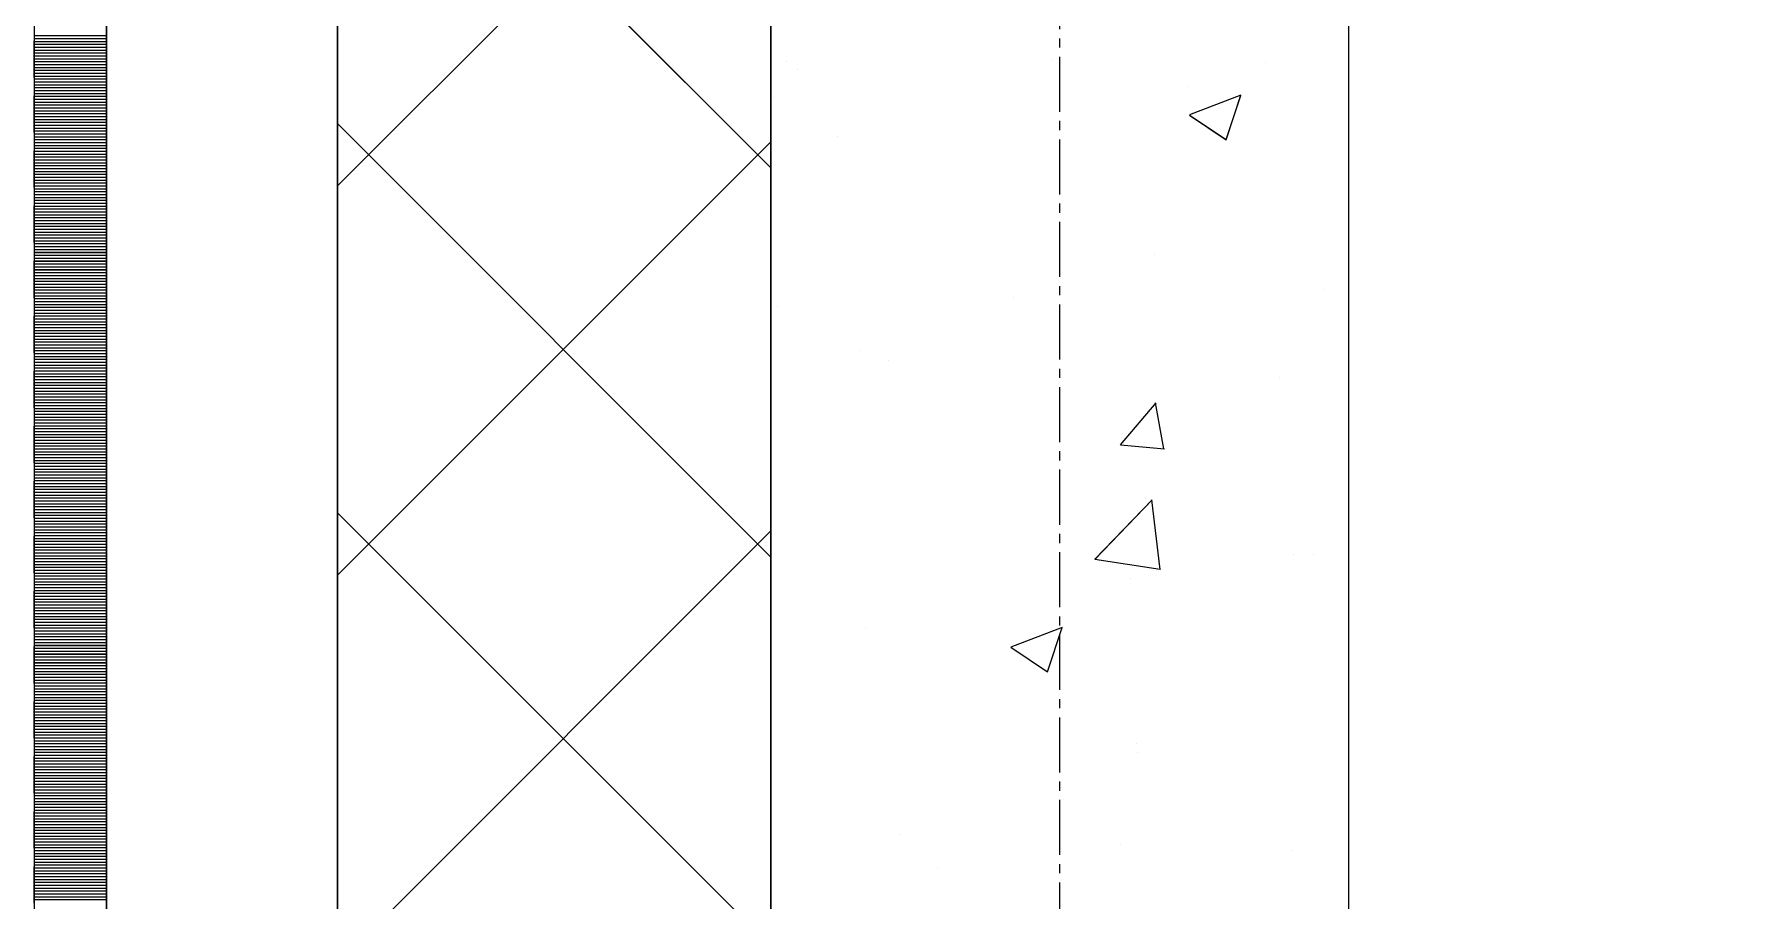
# Model space of a CAD drawing. Header units: millimetres. Extents: x 470010 to 1231400, y -134005 to 421770.
# Drawn here: x 806168 to 806759, y 154719 to 155018 of the extents above; entities that cross this region are included whole.
import ezdxf
from ezdxf.enums import TextEntityAlignment as Align

# ---------------------------------------------------------------- set-up
doc = ezdxf.new("R2010")
doc.units = ezdxf.units.MM
doc.linetypes.add('CENTER2', pattern=[28.575, 19.05, -3.175, 3.175, -3.175])
doc.linetypes.add('DASHED', pattern=[19.05, 12.7, -6.35])
doc.layers.get('Defpoints').update_dxf_attribs({"color": 140})
doc.layers.add('АР_Делит', color=120, linetype='Continuous', lineweight=0, plot=False)
for name, color, linetype, lineweight in [('АР_Стены ПЕНОблок', 52, 'Continuous', 20), ('АР_Тонкая', 254, 'Continuous', 5), ('АР_Утеплитель', 31, 'Continuous', 0), ('АР_Штриховка', 8, 'Continuous', 0)]:
    doc.layers.add(name, color=color, linetype=linetype, lineweight=lineweight)
doc.layers.add('РД_Оси_100', color=7, linetype='Continuous', lineweight=0, true_color=0x525252)
doc.styles.add('style1', font='ARIALN.TTF')

# ---------------------------------------------------------------- blocks, each defined once
blk = doc.blocks.new('СОШ_2200_АР_ОСИ_М100_28.05.24')
at = {"layer": 'АР_Делит', "color": 251, "linetype": 'DASHED', "true_color": 0x636466}
blk.add_lwpolyline([(114955, 135155), (114955, -355), (93595.036, -355), (93595.036, 13855), (94145, 13855), (94145, 68320), (66055, 68320), (66055, 13857.73), (83455, 13857.73), (83455, -355), (45245, -355), (45245, 13145), (44695, 13145), (44695, 26755), (45245, 26755), (45245, 68320), (20455, 68320), (20455, 26755), (27955, 26755), (27955, 13145), (-355, 13145), (-355, 100855)], dxfattribs=at)
at = {"layer": 'РД_Оси_100', "color": 251, "linetype": 'CENTER2', "true_color": 0x636466}
blk.add_line((0, -6155), (0, 139938.679), dxfattribs=at)
blk = doc.blocks.new('A$C9108343f')
at = {"layer": 'АР_Стены ПЕНОблок', "color": 18, "linetype": 'Continuous', "lineweight": 20, "true_color": 0x000000}
for p, q in [((140704.09, 313879.49), (140704.09, 237679.49)), ((140904.09, 237679.49), (140904.09, 313879.49))]:
    blk.add_line(p, q, dxfattribs=at)
at = {"layer": 'АР_Тонкая', "color": 18, "linetype": 'Continuous', "lineweight": 5, "true_color": 0x000000}
for p, q in [((140449.09, 313879.49), (140449.09, 237679.49)), ((140474.09, 313879.49), (140474.09, 237679.49)), ((140474.09, 237679.49), (140474.09, 313879.49)), ((140554.09, 237679.49), (140554.09, 313879.49))]:
    blk.add_line(p, q, dxfattribs=at)
at = {"layer": 'АР_Утеплитель', "color": 18, "linetype": 'Continuous', "lineweight": 0, "true_color": 0x000000}
for p, q in [((140554.09, 313879.49), (140554.09, 237679.49)), ((140704.09, 237679.49), (140704.09, 313879.49))]:
    blk.add_line(p, q, dxfattribs=at)
at = {"layer": 'АР_Штриховка', "color": 18, "linetype": 'Continuous', "lineweight": 0, "true_color": 0x000000}
for p, q in [((140704.09, 255338.51), (140554.09, 255488.51)), ((140554.09, 255332.22), (140704.09, 255482.22)), ((140449.09, 255384.24), (140474.09, 255384.24)), ((140449.09, 255383.24), (140474.09, 255383.24)), ((140449.09, 255382.24), (140474.09, 255382.24)), ((140449.09, 255381.24), (140474.09, 255381.24)), ((140449.09, 255380.24), (140474.09, 255380.24)), ((140449.09, 255379.24), (140474.09, 255379.24)), ((140449.09, 255378.24), (140474.09, 255378.24)), ((140449.09, 255377.24), (140474.09, 255377.24)), ((140449.09, 255376.24), (140474.09, 255376.24)), ((140449.09, 255375.24), (140474.09, 255375.24)), ((140449.09, 255374.24), (140474.09, 255374.24)), ((140709.58, 255375.15), (140709.58, 255375.15)), ((140801.6, 255375.5), (140801.6, 255375.5)), ((140875.17, 255374.79), (140875.17, 255374.79)), ((140449.09, 255373.24), (140474.09, 255373.24)), ((140449.09, 255372.24), (140474.09, 255372.24)), ((140449.09, 255371.24), (140474.09, 255371.24)), ((140449.09, 255370.24), (140474.09, 255370.24)), ((140449.09, 255369.24), (140474.09, 255369.24)), ((140449.09, 255368.24), (140474.09, 255368.24)), ((140713.16, 255372.44), (140713.16, 255372.44)), ((140449.09, 255367.24), (140474.09, 255367.24)), ((140449.09, 255366.24), (140474.09, 255366.24)), ((140449.09, 255365.24), (140474.09, 255365.24)), ((140449.09, 255364.24), (140474.09, 255364.24)), ((140449.09, 255363.24), (140474.09, 255363.24)), ((140449.09, 255362.24), (140474.09, 255362.24)), ((140705.4, 255362.84), (140705.4, 255362.84)), ((140848.75, 255366.71), (140848.75, 255366.71)), ((140849.02, 255356.94), (140866.8, 255363.76)), ((140861.57, 255348.23), (140866.72, 255363.57)), ((140449.09, 255361.24), (140474.09, 255361.24)), ((140449.09, 255360.24), (140474.09, 255360.24)), ((140449.09, 255359.24), (140474.09, 255359.24)), ((140449.09, 255358.24), (140474.09, 255358.24)), ((140449.09, 255357.24), (140474.09, 255357.24)), ((140449.09, 255356.24), (140474.09, 255356.24)), ((140848.93, 255356.75), (140861.57, 255348.23)), ((140449.09, 255355.24), (140474.09, 255355.24)), ((140449.09, 255354.24), (140474.09, 255354.24)), ((140449.09, 255353.24), (140474.09, 255353.24)), ((140449.09, 255352.24), (140474.09, 255352.24)), ((140449.09, 255351.24), (140474.09, 255351.24)), ((140449.09, 255350.24), (140474.09, 255350.24)), ((140704.09, 255203.8), (140554.09, 255353.8)), ((140449.09, 255349.24), (140474.09, 255349.24)), ((140449.09, 255348.24), (140474.09, 255348.24)), ((140449.09, 255347.24), (140474.09, 255347.24)), ((140449.09, 255346.24), (140474.09, 255346.24)), ((140449.09, 255345.24), (140474.09, 255345.24)), ((140449.09, 255344.24), (140474.09, 255344.24)), ((140554.09, 255197.52), (140704.09, 255347.52)), ((140727.04, 255349.36), (140727.04, 255349.36)), ((140449.09, 255343.24), (140474.09, 255343.24)), ((140449.09, 255342.24), (140474.09, 255342.24)), ((140449.09, 255341.24), (140474.09, 255341.24)), ((140449.09, 255340.24), (140474.09, 255340.24)), ((140449.09, 255339.24), (140474.09, 255339.24)), ((140449.09, 255338.24), (140474.09, 255338.24)), ((140449.09, 255337.24), (140474.09, 255337.24)), ((140449.09, 255336.24), (140474.09, 255336.24)), ((140449.09, 255335.24), (140474.09, 255335.24)), ((140449.09, 255334.24), (140474.09, 255334.24)), ((140449.09, 255333.24), (140474.09, 255333.24)), ((140449.09, 255332.24), (140474.09, 255332.24)), ((140449.09, 255331.24), (140474.09, 255331.24)), ((140449.09, 255330.24), (140474.09, 255330.24)), ((140449.09, 255329.24), (140474.09, 255329.24)), ((140449.09, 255328.24), (140474.09, 255328.24)), ((140449.09, 255327.24), (140474.09, 255327.24)), ((140449.09, 255326.24), (140474.09, 255326.24)), ((140449.09, 255325.24), (140474.09, 255325.24)), ((140449.09, 255324.24), (140474.09, 255324.24)), ((140449.09, 255323.24), (140474.09, 255323.24)), ((140449.09, 255322.24), (140474.09, 255322.24)), ((140449.09, 255321.24), (140474.09, 255321.24)), ((140449.09, 255320.24), (140474.09, 255320.24)), ((140449.09, 255319.24), (140474.09, 255319.24)), ((140449.09, 255318.24), (140474.09, 255318.24)), ((140449.09, 255317.24), (140474.09, 255317.24)), ((140449.09, 255316.24), (140474.09, 255316.24)), ((140449.09, 255315.24), (140474.09, 255315.24)), ((140449.09, 255314.24), (140474.09, 255314.24)), ((140449.09, 255313.24), (140474.09, 255313.24)), ((140449.09, 255312.24), (140474.09, 255312.24)), ((140449.09, 255311.24), (140474.09, 255311.24)), ((140449.09, 255310.24), (140474.09, 255310.24)), ((140449.09, 255309.24), (140474.09, 255309.24)), ((140836.9, 255308.48), (140836.9, 255308.48)), ((140449.09, 255308.24), (140474.09, 255308.24)), ((140449.09, 255307.24), (140474.09, 255307.24)), ((140449.09, 255306.24), (140474.09, 255306.24)), ((140449.09, 255305.24), (140474.09, 255305.24)), ((140449.09, 255304.24), (140474.09, 255304.24)), ((140449.09, 255303.24), (140474.09, 255303.24)), ((140449.09, 255302.24), (140474.09, 255302.24)), ((140449.09, 255301.24), (140474.09, 255301.24)), ((140449.09, 255300.24), (140474.09, 255300.24)), ((140449.09, 255299.24), (140474.09, 255299.24)), ((140449.09, 255298.24), (140474.09, 255298.24)), ((140449.09, 255297.24), (140474.09, 255297.24)), ((140449.09, 255296.24), (140474.09, 255296.24)), ((140449.09, 255295.24), (140474.09, 255295.24)), ((140449.09, 255294.24), (140474.09, 255294.24)), ((140449.09, 255293.24), (140474.09, 255293.24)), ((140449.09, 255292.24), (140474.09, 255292.24)), ((140449.09, 255291.24), (140474.09, 255291.24)), ((140787.91, 255293.59), (140787.91, 255293.59)), ((140895.19, 255296.44), (140895.19, 255296.44)), ((140449.09, 255290.24), (140474.09, 255290.24)), ((140449.09, 255289.24), (140474.09, 255289.24)), ((140449.09, 255288.24), (140474.09, 255288.24)), ((140449.09, 255287.24), (140474.09, 255287.24)), ((140449.09, 255286.24), (140474.09, 255286.24)), ((140449.09, 255285.24), (140474.09, 255285.24)), ((140706.49, 255290.6), (140706.49, 255290.6)), ((140449.09, 255284.24), (140474.09, 255284.24)), ((140449.09, 255283.24), (140474.09, 255283.24)), ((140449.09, 255282.24), (140474.09, 255282.24)), ((140449.09, 255281.24), (140474.09, 255281.24)), ((140449.09, 255280.24), (140474.09, 255280.24)), ((140449.09, 255279.24), (140474.09, 255279.24)), ((140449.09, 255278.24), (140474.09, 255278.24)), ((140449.09, 255277.24), (140474.09, 255277.24)), ((140449.09, 255276.24), (140474.09, 255276.24)), ((140449.09, 255275.24), (140474.09, 255275.24)), ((140449.09, 255274.24), (140474.09, 255274.24)), ((140449.09, 255273.24), (140474.09, 255273.24)), ((140734.78, 255275.32), (140734.78, 255275.32)), ((140449.09, 255272.24), (140474.09, 255272.24)), ((140449.09, 255271.24), (140474.09, 255271.24)), ((140449.09, 255270.24), (140474.09, 255270.24)), ((140449.09, 255269.24), (140474.09, 255269.24)), ((140449.09, 255268.24), (140474.09, 255268.24)), ((140449.09, 255267.24), (140474.09, 255267.24)), ((140744.66, 255271.72), (140744.66, 255271.72)), ((140449.09, 255266.24), (140474.09, 255266.24)), ((140449.09, 255265.24), (140474.09, 255265.24)), ((140449.09, 255264.24), (140474.09, 255264.24)), ((140449.09, 255263.24), (140474.09, 255263.24)), ((140449.09, 255262.24), (140474.09, 255262.24)), ((140449.09, 255261.24), (140474.09, 255261.24)), ((140880.25, 255265.99), (140880.25, 255265.99)), ((140449.09, 255260.24), (140474.09, 255260.24)), ((140449.09, 255259.24), (140474.09, 255259.24)), ((140449.09, 255258.24), (140474.09, 255258.24)), ((140449.09, 255257.24), (140474.09, 255257.24)), ((140449.09, 255256.24), (140474.09, 255256.24)), ((140825.1, 255242.61), (140837.34, 255257.2)), ((140840.07, 255241.23), (140837.13, 255257.15)), ((140449.09, 255255.24), (140474.09, 255255.24)), ((140449.09, 255254.24), (140474.09, 255254.24)), ((140449.09, 255253.24), (140474.09, 255253.24)), ((140449.09, 255252.24), (140474.09, 255252.24)), ((140449.09, 255251.24), (140474.09, 255251.24)), ((140449.09, 255250.24), (140474.09, 255250.24)), ((140449.09, 255249.24), (140474.09, 255249.24)), ((140449.09, 255248.24), (140474.09, 255248.24)), ((140449.09, 255247.24), (140474.09, 255247.24)), ((140449.09, 255246.24), (140474.09, 255246.24)), ((140449.09, 255245.24), (140474.09, 255245.24)), ((140449.09, 255244.24), (140474.09, 255244.24)), ((140449.09, 255243.24), (140474.09, 255243.24)), ((140449.09, 255242.24), (140474.09, 255242.24)), ((140449.09, 255241.24), (140474.09, 255241.24)), ((140449.09, 255240.24), (140474.09, 255240.24)), ((140449.09, 255239.24), (140474.09, 255239.24)), ((140449.09, 255238.24), (140474.09, 255238.24)), ((140825.1, 255242.6), (140840.28, 255241.27)), ((140449.09, 255237.24), (140474.09, 255237.24)), ((140449.09, 255236.24), (140474.09, 255236.24)), ((140449.09, 255235.24), (140474.09, 255235.24)), ((140449.09, 255234.24), (140474.09, 255234.24)), ((140449.09, 255233.24), (140474.09, 255233.24)), ((140449.09, 255232.24), (140474.09, 255232.24)), ((140449.09, 255231.24), (140474.09, 255231.24)), ((140449.09, 255230.24), (140474.09, 255230.24)), ((140449.09, 255229.24), (140474.09, 255229.24)), ((140449.09, 255228.24), (140474.09, 255228.24)), ((140449.09, 255227.24), (140474.09, 255227.24)), ((140449.09, 255226.24), (140474.09, 255226.24)), ((140449.09, 255225.24), (140474.09, 255225.24)), ((140449.09, 255224.24), (140474.09, 255224.24)), ((140449.09, 255223.24), (140474.09, 255223.24)), ((140449.09, 255222.24), (140474.09, 255222.24)), ((140449.09, 255221.24), (140474.09, 255221.24)), ((140449.09, 255220.24), (140474.09, 255220.24)), ((140816.18, 255203), (140835.96, 255223.62)), ((140833.81, 255223.93), (140833.81, 255223.93)), ((140838.73, 255199.5), (140835.92, 255223.62)), ((140449.09, 255219.24), (140474.09, 255219.24)), ((140449.09, 255218.24), (140474.09, 255218.24)), ((140449.09, 255217.24), (140474.09, 255217.24)), ((140449.09, 255216.24), (140474.09, 255216.24)), ((140449.09, 255215.24), (140474.09, 255215.24)), ((140449.09, 255214.24), (140474.09, 255214.24)), ((140704.09, 255069.1), (140554.09, 255219.1)), ((140449.09, 255213.24), (140474.09, 255213.24)), ((140449.09, 255212.24), (140474.09, 255212.24)), ((140449.09, 255211.24), (140474.09, 255211.24)), ((140449.09, 255210.24), (140474.09, 255210.24)), ((140449.09, 255209.24), (140474.09, 255209.24)), ((140449.09, 255208.24), (140474.09, 255208.24)), ((140554.09, 255062.81), (140704.09, 255212.81)), ((140449.09, 255207.24), (140474.09, 255207.24)), ((140449.09, 255206.24), (140474.09, 255206.24)), ((140449.09, 255205.24), (140474.09, 255205.24)), ((140449.09, 255204.24), (140474.09, 255204.24)), ((140449.09, 255203.24), (140474.09, 255203.24)), ((140449.09, 255202.24), (140474.09, 255202.24)), ((140816.15, 255203.06), (140838.74, 255199.56)), ((140884.91, 255204.7), (140884.91, 255204.7)), ((140891.96, 255204.63), (140891.96, 255204.63)), ((140449.09, 255201.24), (140474.09, 255201.24)), ((140449.09, 255200.24), (140474.09, 255200.24)), ((140449.09, 255199.24), (140474.09, 255199.24)), ((140449.09, 255198.24), (140474.09, 255198.24)), ((140449.09, 255197.24), (140474.09, 255197.24)), ((140449.09, 255196.24), (140474.09, 255196.24)), ((140828.37, 255196.26), (140828.37, 255196.26)), ((140449.09, 255195.24), (140474.09, 255195.24)), ((140449.09, 255194.24), (140474.09, 255194.24)), ((140449.09, 255193.24), (140474.09, 255193.24)), ((140449.09, 255192.24), (140474.09, 255192.24)), ((140449.09, 255191.24), (140474.09, 255191.24)), ((140449.09, 255190.24), (140474.09, 255190.24)), ((140449.09, 255189.24), (140474.09, 255189.24)), ((140449.09, 255188.24), (140474.09, 255188.24)), ((140449.09, 255187.24), (140474.09, 255187.24)), ((140449.09, 255186.24), (140474.09, 255186.24)), ((140449.09, 255185.24), (140474.09, 255185.24)), ((140449.09, 255184.24), (140474.09, 255184.24)), ((140449.09, 255183.24), (140474.09, 255183.24)), ((140449.09, 255182.24), (140474.09, 255182.24)), ((140449.09, 255181.24), (140474.09, 255181.24)), ((140449.09, 255180.24), (140474.09, 255180.24)), ((140449.09, 255179.24), (140474.09, 255179.24)), ((140736.78, 255179.28), (140736.78, 255179.28)), ((140787.22, 255172.75), (140805, 255179.58)), ((140799.77, 255164.04), (140804.92, 255179.39)), ((140449.09, 255178.24), (140474.09, 255178.24)), ((140449.09, 255177.24), (140474.09, 255177.24)), ((140449.09, 255176.24), (140474.09, 255176.24)), ((140449.09, 255175.24), (140474.09, 255175.24)), ((140449.09, 255174.24), (140474.09, 255174.24)), ((140449.09, 255173.24), (140474.09, 255173.24)), ((140787.13, 255172.56), (140799.76, 255164.04)), ((140449.09, 255172.24), (140474.09, 255172.24)), ((140449.09, 255171.24), (140474.09, 255171.24)), ((140449.09, 255170.24), (140474.09, 255170.24)), ((140449.09, 255169.24), (140474.09, 255169.24)), ((140449.09, 255168.24), (140474.09, 255168.24)), ((140449.09, 255167.24), (140474.09, 255167.24)), ((140449.09, 255166.24), (140474.09, 255166.24)), ((140449.09, 255165.24), (140474.09, 255165.24)), ((140449.09, 255164.24), (140474.09, 255164.24)), ((140449.09, 255163.24), (140474.09, 255163.24)), ((140449.09, 255162.24), (140474.09, 255162.24)), ((140449.09, 255161.24), (140474.09, 255161.24)), ((140449.09, 255160.24), (140474.09, 255160.24)), ((140449.09, 255159.24), (140474.09, 255159.24)), ((140449.09, 255158.24), (140474.09, 255158.24)), ((140449.09, 255157.24), (140474.09, 255157.24)), ((140449.09, 255156.24), (140474.09, 255156.24)), ((140449.09, 255155.24), (140474.09, 255155.24)), ((140449.09, 255154.24), (140474.09, 255154.24)), ((140449.09, 255153.24), (140474.09, 255153.24)), ((140449.09, 255152.24), (140474.09, 255152.24)), ((140449.09, 255151.24), (140474.09, 255151.24)), ((140449.09, 255150.24), (140474.09, 255150.24)), ((140449.09, 255149.24), (140474.09, 255149.24)), ((140449.09, 255148.24), (140474.09, 255148.24)), ((140449.09, 255147.24), (140474.09, 255147.24)), ((140449.09, 255146.24), (140474.09, 255146.24)), ((140449.09, 255145.24), (140474.09, 255145.24)), ((140449.09, 255144.24), (140474.09, 255144.24)), ((140449.09, 255143.24), (140474.09, 255143.24)), ((140449.09, 255142.24), (140474.09, 255142.24)), ((140449.09, 255141.24), (140474.09, 255141.24)), ((140449.09, 255140.24), (140474.09, 255140.24)), ((140449.09, 255139.24), (140474.09, 255139.24)), ((140449.09, 255138.24), (140474.09, 255138.24)), ((140449.09, 255137.24), (140474.09, 255137.24)), ((140830.72, 255139.37), (140830.72, 255139.37)), ((140449.09, 255136.24), (140474.09, 255136.24)), ((140449.09, 255135.24), (140474.09, 255135.24)), ((140449.09, 255134.24), (140474.09, 255134.24)), ((140449.09, 255133.24), (140474.09, 255133.24)), ((140449.09, 255132.24), (140474.09, 255132.24)), ((140449.09, 255131.24), (140474.09, 255131.24)), ((140830.79, 255136.2), (140830.79, 255136.2)), ((140449.09, 255130.24), (140474.09, 255130.24)), ((140449.09, 255129.24), (140474.09, 255129.24)), ((140449.09, 255128.24), (140474.09, 255128.24)), ((140449.09, 255127.24), (140474.09, 255127.24)), ((140449.09, 255126.24), (140474.09, 255126.24)), ((140449.09, 255125.24), (140474.09, 255125.24)), ((140449.09, 255124.24), (140474.09, 255124.24)), ((140449.09, 255123.24), (140474.09, 255123.24)), ((140449.09, 255122.24), (140474.09, 255122.24)), ((140449.09, 255121.24), (140474.09, 255121.24)), ((140449.09, 255120.24), (140474.09, 255120.24)), ((140449.09, 255119.24), (140474.09, 255119.24)), ((140449.09, 255118.24), (140474.09, 255118.24)), ((140449.09, 255117.24), (140474.09, 255117.24)), ((140449.09, 255116.24), (140474.09, 255116.24)), ((140449.09, 255115.24), (140474.09, 255115.24)), ((140449.09, 255114.24), (140474.09, 255114.24)), ((140449.09, 255113.24), (140474.09, 255113.24)), ((140449.09, 255112.24), (140474.09, 255112.24)), ((140449.09, 255111.24), (140474.09, 255111.24)), ((140449.09, 255110.24), (140474.09, 255110.24)), ((140449.09, 255109.24), (140474.09, 255109.24)), ((140449.09, 255108.24), (140474.09, 255108.24)), ((140748.75, 255107.81), (140748.75, 255107.81)), ((140449.09, 255107.24), (140474.09, 255107.24)), ((140449.09, 255106.24), (140474.09, 255106.24)), ((140449.09, 255105.24), (140474.09, 255105.24)), ((140449.09, 255104.24), (140474.09, 255104.24)), ((140449.09, 255103.24), (140474.09, 255103.24)), ((140449.09, 255102.24), (140474.09, 255102.24)), ((140825.14, 255104.45), (140825.14, 255104.45)), ((140884.34, 255102.08), (140884.34, 255102.08)), ((140449.09, 255101.24), (140474.09, 255101.24)), ((140449.09, 255100.24), (140474.09, 255100.24)), ((140449.09, 255099.24), (140474.09, 255099.24)), ((140449.09, 255098.24), (140474.09, 255098.24)), ((140449.09, 255097.24), (140474.09, 255097.24)), ((140449.09, 255096.24), (140474.09, 255096.24)), ((140761.55, 255096.08), (140761.55, 255096.08)), ((140449.09, 255095.24), (140474.09, 255095.24)), ((140449.09, 255094.24), (140474.09, 255094.24)), ((140449.09, 255093.24), (140474.09, 255093.24)), ((140449.09, 255092.24), (140474.09, 255092.24)), ((140449.09, 255091.24), (140474.09, 255091.24)), ((140449.09, 255090.24), (140474.09, 255090.24)), ((140449.09, 255089.24), (140474.09, 255089.24)), ((140449.09, 255088.24), (140474.09, 255088.24)), ((140449.09, 255087.24), (140474.09, 255087.24)), ((140449.09, 255086.24), (140474.09, 255086.24)), ((140449.09, 255085.24), (140474.09, 255085.24))]:
    blk.add_line(p, q, dxfattribs=at)
at = {"layer": 'РД_Оси_100'}
blk.add_blockref('СОШ_2200_АР_ОСИ_М100_28.05.24', (140804.09, 223079.49), dxfattribs=at)
at = {"layer": 'Defpoints', "color": 18, "true_color": 0x000000, "style": 'style1'}
for p in [(143949.34, 316089.12), (143974.98, 281639.5), (143890.4, 273244.71), (143839.99, 264276.81), (143967.75, 254892.38), (12251.96, 104178.14), (12382.58, 96023.14)]:
    blk.add_attdef('АР-ПОМЕЩЕНИЕ:НАИМЕНОВАНИЕ', text='', height=100, dxfattribs=at).set_placement(p, align=Align.MIDDLE)
at = {"layer": 'Defpoints', "color": 18, "true_color": 0x000000, "style": 'style1', "flags": 8}
for p in [(143951.3, 279099.09), (143848.34, 269251.11), (143875.33, 260094.25), (144049.74, 250824.7), (163419.28, 238153.36), (155897.46, 237965.97), (183037.2, 237965.97), (143342.94, 237876.19)]:
    blk.add_attdef('АР-ПОМЕЩЕНИЕ:НАИМЕНОВАНИЕ', text='', height=100, dxfattribs=at).set_placement(p, align=Align.MIDDLE)

msp = doc.modelspace()

# ---------------------------------------------------------------- linework, layer by layer
at = {"layer": 'АР_Стены ПЕНОблок', "color": 18, "linetype": 'Continuous', "lineweight": 20, "true_color": 0x000000}
for p, q in [((806422.706, 213513.251), (806422.706, 137313.251)), ((806622.706, 137313.251), (806622.706, 213513.251))]:
    msp.add_line(p, q, dxfattribs=at)
at = {"layer": 'АР_Тонкая', "color": 18, "linetype": 'Continuous', "lineweight": 5, "true_color": 0x000000}
for p, q in [((806167.706, 213513.251), (806167.706, 137313.251)), ((806192.706, 213513.251), (806192.706, 137313.251)), ((806192.706, 137313.251), (806192.706, 213513.251)), ((806272.706, 137313.251), (806272.706, 213513.251))]:
    msp.add_line(p, q, dxfattribs=at)
at = {"layer": 'АР_Утеплитель', "color": 18, "linetype": 'Continuous', "lineweight": 0, "true_color": 0x000000}
for p, q in [((806272.706, 213513.251), (806272.706, 137313.251)), ((806422.706, 137313.251), (806422.706, 213513.251))]:
    msp.add_line(p, q, dxfattribs=at)
at = {"layer": 'АР_Штриховка', "color": 18, "linetype": 'Continuous', "lineweight": 0, "true_color": 0x000000}
for p, q in [((806422.706, 154972.265), (806272.706, 155122.265)), ((806272.706, 154965.978), (806422.706, 155115.978)), ((806167.706, 155018), (806192.706, 155018)), ((806167.706, 155017), (806192.706, 155017)), ((806167.706, 155016), (806192.706, 155016)), ((806167.706, 155015), (806192.706, 155015)), ((806167.706, 155014), (806192.706, 155014)), ((806167.706, 155013), (806192.706, 155013)), ((806167.706, 155012), (806192.706, 155012)), ((806167.706, 155011), (806192.706, 155011)), ((806167.706, 155010), (806192.706, 155010)), ((806167.706, 155009), (806192.706, 155009)), ((806167.706, 155008), (806192.706, 155008)), ((806167.706, 155007), (806192.706, 155007)), ((806167.706, 155006), (806192.706, 155006)), ((806167.706, 155005), (806192.706, 155005)), ((806167.706, 155004), (806192.706, 155004)), ((806167.706, 155003), (806192.706, 155003)), ((806167.706, 155002), (806192.706, 155002)), ((806167.706, 155001), (806192.706, 155001)), ((806167.706, 155000), (806192.706, 155000)), ((806167.706, 154999), (806192.706, 154999)), ((806167.706, 154998), (806192.706, 154998)), ((806167.706, 154997), (806192.706, 154997)), ((806167.706, 154996), (806192.706, 154996)), ((806167.706, 154995), (806192.706, 154995)), ((806167.706, 154994), (806192.706, 154994)), ((806567.63, 154990.695), (806585.414, 154997.522)), ((806580.186, 154981.983), (806585.336, 154997.332)), ((806167.706, 154993), (806192.706, 154993)), ((806167.706, 154992), (806192.706, 154992)), ((806167.706, 154991), (806192.706, 154991)), ((806167.706, 154990), (806192.706, 154990)), ((806167.706, 154989), (806192.706, 154989)), ((806167.706, 154988), (806192.706, 154988)), ((806567.544, 154990.507), (806580.179, 154981.985)), ((806167.706, 154987), (806192.706, 154987)), ((806167.706, 154986), (806192.706, 154986)), ((806167.706, 154985), (806192.706, 154985)), ((806167.706, 154984), (806192.706, 154984)), ((806167.706, 154983), (806192.706, 154983)), ((806167.706, 154982), (806192.706, 154982)), ((806422.706, 154837.562), (806272.706, 154987.562)), ((806167.706, 154981), (806192.706, 154981)), ((806167.706, 154980), (806192.706, 154980)), ((806167.706, 154979), (806192.706, 154979)), ((806167.706, 154978), (806192.706, 154978)), ((806167.706, 154977), (806192.706, 154977)), ((806167.706, 154976), (806192.706, 154976)), ((806272.706, 154831.275), (806422.706, 154981.275)), ((806167.706, 154975), (806192.706, 154975)), ((806167.706, 154974), (806192.706, 154974)), ((806167.706, 154973), (806192.706, 154973)), ((806167.706, 154972), (806192.706, 154972)), ((806167.706, 154971), (806192.706, 154971)), ((806167.706, 154970), (806192.706, 154970)), ((806167.706, 154969), (806192.706, 154969)), ((806167.706, 154968), (806192.706, 154968)), ((806167.706, 154967), (806192.706, 154967)), ((806167.706, 154966), (806192.706, 154966)), ((806167.706, 154965), (806192.706, 154965)), ((806167.706, 154964), (806192.706, 154964)), ((806167.706, 154963), (806192.706, 154963)), ((806167.706, 154962), (806192.706, 154962)), ((806167.706, 154961), (806192.706, 154961)), ((806167.706, 154960), (806192.706, 154960)), ((806167.706, 154959), (806192.706, 154959)), ((806167.706, 154958), (806192.706, 154958)), ((806167.706, 154957), (806192.706, 154957)), ((806167.706, 154956), (806192.706, 154956)), ((806167.706, 154955), (806192.706, 154955)), ((806167.706, 154954), (806192.706, 154954)), ((806167.706, 154953), (806192.706, 154953)), ((806167.706, 154952), (806192.706, 154952)), ((806167.706, 154951), (806192.706, 154951)), ((806167.706, 154950), (806192.706, 154950)), ((806167.706, 154949), (806192.706, 154949)), ((806167.706, 154948), (806192.706, 154948)), ((806167.706, 154947), (806192.706, 154947)), ((806167.706, 154946), (806192.706, 154946)), ((806167.706, 154945), (806192.706, 154945)), ((806167.706, 154944), (806192.706, 154944)), ((806167.706, 154943), (806192.706, 154943)), ((806167.706, 154942), (806192.706, 154942)), ((806167.706, 154941), (806192.706, 154941)), ((806167.706, 154940), (806192.706, 154940)), ((806167.706, 154939), (806192.706, 154939)), ((806167.706, 154938), (806192.706, 154938)), ((806167.706, 154937), (806192.706, 154937)), ((806167.706, 154936), (806192.706, 154936)), ((806167.706, 154935), (806192.706, 154935)), ((806167.706, 154934), (806192.706, 154934)), ((806167.706, 154933), (806192.706, 154933)), ((806167.706, 154932), (806192.706, 154932)), ((806167.706, 154931), (806192.706, 154931)), ((806167.706, 154930), (806192.706, 154930)), ((806167.706, 154929), (806192.706, 154929)), ((806167.706, 154928), (806192.706, 154928)), ((806167.706, 154927), (806192.706, 154927)), ((806167.706, 154926), (806192.706, 154926)), ((806167.706, 154925), (806192.706, 154925)), ((806167.706, 154924), (806192.706, 154924)), ((806167.706, 154923), (806192.706, 154923)), ((806167.706, 154922), (806192.706, 154922)), ((806167.706, 154921), (806192.706, 154921)), ((806167.706, 154920), (806192.706, 154920)), ((806167.706, 154919), (806192.706, 154919)), ((806167.706, 154918), (806192.706, 154918)), ((806167.706, 154917), (806192.706, 154917)), ((806167.706, 154916), (806192.706, 154916)), ((806167.706, 154915), (806192.706, 154915)), ((806167.706, 154914), (806192.706, 154914)), ((806167.706, 154913), (806192.706, 154913)), ((806167.706, 154912), (806192.706, 154912)), ((806167.706, 154911), (806192.706, 154911)), ((806167.706, 154910), (806192.706, 154910)), ((806167.706, 154909), (806192.706, 154909)), ((806167.706, 154908), (806192.706, 154908)), ((806167.706, 154907), (806192.706, 154907)), ((806167.706, 154906), (806192.706, 154906)), ((806167.706, 154905), (806192.706, 154905)), ((806167.706, 154904), (806192.706, 154904)), ((806167.706, 154903), (806192.706, 154903)), ((806167.706, 154902), (806192.706, 154902)), ((806167.706, 154901), (806192.706, 154901)), ((806167.706, 154900), (806192.706, 154900)), ((806167.706, 154899), (806192.706, 154899)), ((806167.706, 154898), (806192.706, 154898)), ((806167.706, 154897), (806192.706, 154897)), ((806167.706, 154896), (806192.706, 154896)), ((806167.706, 154895), (806192.706, 154895)), ((806167.706, 154894), (806192.706, 154894)), ((806167.706, 154893), (806192.706, 154893)), ((806167.706, 154892), (806192.706, 154892)), ((806167.706, 154891), (806192.706, 154891)), ((806167.706, 154890), (806192.706, 154890)), ((806167.706, 154889), (806192.706, 154889)), ((806167.706, 154888), (806192.706, 154888)), ((806543.71, 154876.369), (806555.955, 154890.962)), ((806558.68, 154874.991), (806555.743, 154890.913)), ((806167.706, 154887), (806192.706, 154887)), ((806167.706, 154886), (806192.706, 154886)), ((806167.706, 154885), (806192.706, 154885)), ((806167.706, 154884), (806192.706, 154884)), ((806167.706, 154883), (806192.706, 154883)), ((806167.706, 154882), (806192.706, 154882)), ((806167.706, 154881), (806192.706, 154881)), ((806167.706, 154880), (806192.706, 154880)), ((806167.706, 154879), (806192.706, 154879)), ((806167.706, 154878), (806192.706, 154878)), ((806167.706, 154877), (806192.706, 154877)), ((806167.706, 154876), (806192.706, 154876)), ((806543.709, 154876.359), (806558.891, 154875.031)), ((806167.706, 154875), (806192.706, 154875)), ((806167.706, 154874), (806192.706, 154874)), ((806167.706, 154873), (806192.706, 154873)), ((806167.706, 154872), (806192.706, 154872)), ((806167.706, 154871), (806192.706, 154871)), ((806167.706, 154870), (806192.706, 154870)), ((806167.706, 154869), (806192.706, 154869)), ((806167.706, 154868), (806192.706, 154868)), ((806167.706, 154867), (806192.706, 154867)), ((806167.706, 154866), (806192.706, 154866)), ((806167.706, 154865), (806192.706, 154865)), ((806167.706, 154864), (806192.706, 154864)), ((806167.706, 154863), (806192.706, 154863)), ((806167.706, 154862), (806192.706, 154862)), ((806167.706, 154861), (806192.706, 154861)), ((806167.706, 154860), (806192.706, 154860)), ((806167.706, 154859), (806192.706, 154859)), ((806167.706, 154858), (806192.706, 154858)), ((806167.706, 154857), (806192.706, 154857)), ((806167.706, 154856), (806192.706, 154856)), ((806167.706, 154855), (806192.706, 154855)), ((806167.706, 154854), (806192.706, 154854)), ((806167.706, 154853), (806192.706, 154853)), ((806167.706, 154852), (806192.706, 154852)), ((806422.706, 154702.858), (806272.706, 154852.858)), ((806534.789, 154836.761), (806554.573, 154857.38)), ((806557.343, 154833.253), (806554.537, 154857.376)), ((806167.706, 154851), (806192.706, 154851)), ((806167.706, 154850), (806192.706, 154850)), ((806167.706, 154849), (806192.706, 154849)), ((806167.706, 154848), (806192.706, 154848)), ((806167.706, 154847), (806192.706, 154847)), ((806167.706, 154846), (806192.706, 154846)), ((806272.706, 154696.571), (806422.706, 154846.571)), ((806167.706, 154845), (806192.706, 154845)), ((806167.706, 154844), (806192.706, 154844)), ((806167.706, 154843), (806192.706, 154843)), ((806167.706, 154842), (806192.706, 154842)), ((806167.706, 154841), (806192.706, 154841)), ((806167.706, 154840), (806192.706, 154840)), ((806167.706, 154839), (806192.706, 154839)), ((806167.706, 154838), (806192.706, 154838)), ((806167.706, 154837), (806192.706, 154837)), ((806167.706, 154836), (806192.706, 154836)), ((806167.706, 154835), (806192.706, 154835)), ((806167.706, 154834), (806192.706, 154834)), ((806534.763, 154836.817), (806557.353, 154833.314)), ((806167.706, 154833), (806192.706, 154833)), ((806167.706, 154832), (806192.706, 154832)), ((806167.706, 154831), (806192.706, 154831)), ((806167.706, 154830), (806192.706, 154830)), ((806167.706, 154829), (806192.706, 154829)), ((806167.706, 154828), (806192.706, 154828)), ((806167.706, 154827), (806192.706, 154827)), ((806167.706, 154826), (806192.706, 154826)), ((806167.706, 154825), (806192.706, 154825)), ((806167.706, 154824), (806192.706, 154824)), ((806167.706, 154823), (806192.706, 154823)), ((806167.706, 154822), (806192.706, 154822)), ((806167.706, 154821), (806192.706, 154821)), ((806167.706, 154820), (806192.706, 154820)), ((806167.706, 154819), (806192.706, 154819)), ((806167.706, 154818), (806192.706, 154818)), ((806167.706, 154817), (806192.706, 154817)), ((806167.706, 154816), (806192.706, 154816)), ((806167.706, 154815), (806192.706, 154815)), ((806167.706, 154814), (806192.706, 154814)), ((806167.706, 154813), (806192.706, 154813)), ((806167.706, 154812), (806192.706, 154812)), ((806167.706, 154811), (806192.706, 154811)), ((806505.828, 154806.507), (806523.612, 154813.334)), ((806518.383, 154797.795), (806523.534, 154813.144)), ((806167.706, 154810), (806192.706, 154810)), ((806167.706, 154809), (806192.706, 154809)), ((806167.706, 154808), (806192.706, 154808)), ((806167.706, 154807), (806192.706, 154807)), ((806167.706, 154806), (806192.706, 154806)), ((806167.706, 154805), (806192.706, 154805)), ((806505.742, 154806.319), (806518.377, 154797.797)), ((806167.706, 154804), (806192.706, 154804)), ((806167.706, 154803), (806192.706, 154803)), ((806167.706, 154802), (806192.706, 154802)), ((806167.706, 154801), (806192.706, 154801)), ((806167.706, 154800), (806192.706, 154800)), ((806167.706, 154799), (806192.706, 154799)), ((806167.706, 154798), (806192.706, 154798)), ((806167.706, 154797), (806192.706, 154797)), ((806167.706, 154796), (806192.706, 154796)), ((806167.706, 154795), (806192.706, 154795)), ((806167.706, 154794), (806192.706, 154794)), ((806167.706, 154793), (806192.706, 154793)), ((806167.706, 154792), (806192.706, 154792)), ((806167.706, 154791), (806192.706, 154791)), ((806167.706, 154790), (806192.706, 154790)), ((806167.706, 154789), (806192.706, 154789)), ((806167.706, 154788), (806192.706, 154788)), ((806167.706, 154787), (806192.706, 154787)), ((806167.706, 154786), (806192.706, 154786)), ((806167.706, 154785), (806192.706, 154785)), ((806167.706, 154784), (806192.706, 154784)), ((806167.706, 154783), (806192.706, 154783)), ((806167.706, 154782), (806192.706, 154782)), ((806167.706, 154781), (806192.706, 154781)), ((806167.706, 154780), (806192.706, 154780)), ((806167.706, 154779), (806192.706, 154779)), ((806167.706, 154778), (806192.706, 154778)), ((806167.706, 154777), (806192.706, 154777)), ((806167.706, 154776), (806192.706, 154776)), ((806167.706, 154775), (806192.706, 154775)), ((806167.706, 154774), (806192.706, 154774)), ((806167.706, 154773), (806192.706, 154773)), ((806167.706, 154772), (806192.706, 154772)), ((806167.706, 154771), (806192.706, 154771)), ((806167.706, 154770), (806192.706, 154770)), ((806167.706, 154769), (806192.706, 154769)), ((806167.706, 154768), (806192.706, 154768)), ((806167.706, 154767), (806192.706, 154767)), ((806167.706, 154766), (806192.706, 154766)), ((806167.706, 154765), (806192.706, 154765)), ((806167.706, 154764), (806192.706, 154764)), ((806167.706, 154763), (806192.706, 154763)), ((806167.706, 154762), (806192.706, 154762)), ((806167.706, 154761), (806192.706, 154761)), ((806167.706, 154760), (806192.706, 154760)), ((806167.706, 154759), (806192.706, 154759)), ((806167.706, 154758), (806192.706, 154758)), ((806167.706, 154757), (806192.706, 154757)), ((806167.706, 154756), (806192.706, 154756)), ((806167.706, 154755), (806192.706, 154755)), ((806167.706, 154754), (806192.706, 154754)), ((806167.706, 154753), (806192.706, 154753)), ((806167.706, 154752), (806192.706, 154752)), ((806167.706, 154751), (806192.706, 154751)), ((806167.706, 154750), (806192.706, 154750)), ((806167.706, 154749), (806192.706, 154749)), ((806167.706, 154748), (806192.706, 154748)), ((806167.706, 154747), (806192.706, 154747)), ((806167.706, 154746), (806192.706, 154746)), ((806167.706, 154745), (806192.706, 154745)), ((806167.706, 154744), (806192.706, 154744)), ((806167.706, 154743), (806192.706, 154743)), ((806167.706, 154742), (806192.706, 154742)), ((806167.706, 154741), (806192.706, 154741)), ((806167.706, 154740), (806192.706, 154740)), ((806167.706, 154739), (806192.706, 154739)), ((806167.706, 154738), (806192.706, 154738)), ((806167.706, 154737), (806192.706, 154737)), ((806167.706, 154736), (806192.706, 154736)), ((806167.706, 154735), (806192.706, 154735)), ((806167.706, 154734), (806192.706, 154734)), ((806167.706, 154733), (806192.706, 154733)), ((806167.706, 154732), (806192.706, 154732)), ((806167.706, 154731), (806192.706, 154731)), ((806167.706, 154730), (806192.706, 154730)), ((806167.706, 154729), (806192.706, 154729)), ((806167.706, 154728), (806192.706, 154728)), ((806167.706, 154727), (806192.706, 154727)), ((806167.706, 154726), (806192.706, 154726)), ((806167.706, 154725), (806192.706, 154725)), ((806167.706, 154724), (806192.706, 154724)), ((806167.706, 154723), (806192.706, 154723)), ((806167.706, 154722), (806192.706, 154722)), ((806167.706, 154721), (806192.706, 154721)), ((806167.706, 154720), (806192.706, 154720)), ((806167.706, 154719), (806192.706, 154719))]:
    msp.add_line(p, q, dxfattribs=at)

# ---------------------------------------------------------------- block references
msp.add_blockref('A$C9108343f', (665718.612, -100366.242))
at = {"layer": 'РД_Оси_100'}
msp.add_blockref('СОШ_2200_АР_ОСИ_М100_28.05.24', (806522.706, 122713.251), dxfattribs=at)

doc.saveas('drawing.dxf')
